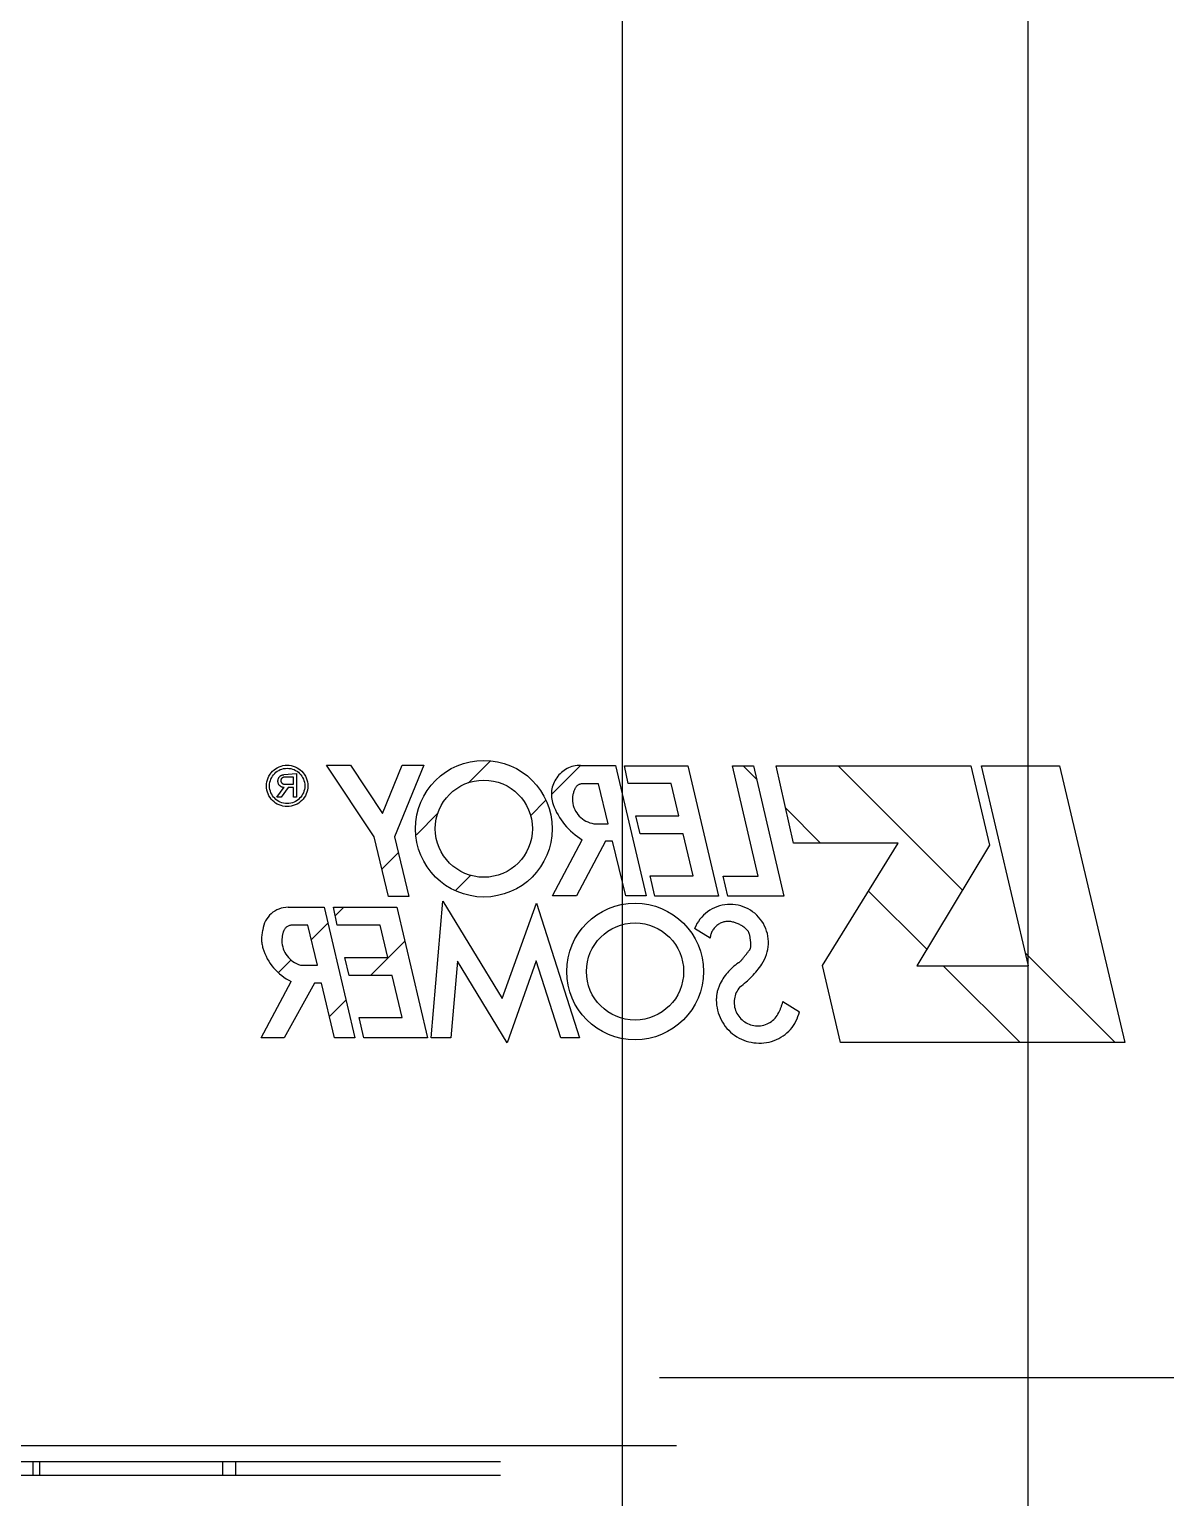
# Model space of a CAD drawing. Header units: millimetres. Extents: x 17886 to 18265, y -8727 to -7321.
# Drawn here: x 17963.268 to 17964.108, y -7873.928 to -7872.842 of the extents above; entities that cross this region are included whole.
import ezdxf

# ---------------------------------------------------------------- set-up
doc = ezdxf.new("R2010")
doc.units = ezdxf.units.MM
doc.linetypes.add('EPL_DASH', pattern=[1, 0.5, -0.5])
doc.layers.add('3551370_DKREDXF_CONTINUOUS_LINE', color=7, linetype='Continuous')

msp = doc.modelspace()

# ---------------------------------------------------------------- linework, layer by layer
at = {"color": 6}
for points in [[(17964.00618, -7860.90246), (17954.00618, -7860.90246), (17954.00618, -7878.90246), (17964.00618, -7878.90246)], [(17963.70618, -7861.20246), (17954.30618, -7861.20246), (17954.30618, -7878.60246), (17963.70618, -7878.60246)]]:
    msp.add_lwpolyline(points, close=True, dxfattribs=at)
at = {"layer": '3551370_DKREDXF_CONTINUOUS_LINE', "color": 7, "linetype": 'EPL_DASH'}
for p, q in [((17963.48747, -7873.38641), (17963.50514, -7873.38641)), ((17963.52259, -7873.43943), (17963.48747, -7873.38641)), ((17963.50514, -7873.38641), (17963.52875, -7873.42208)), ((17963.52875, -7873.42208), (17963.54326, -7873.38639)), ((17963.55943, -7873.38639), (17963.5377, -7873.43922)), ((17963.54326, -7873.38639), (17963.55943, -7873.38639)), ((17963.60828, -7873.38326), (17963.59223, -7873.39931)), ((17963.6537, -7873.40807), (17963.67524, -7873.38653)), ((17963.67516, -7873.38645), (17963.70103, -7873.38645)), ((17963.70103, -7873.38645), (17963.72378, -7873.48303)), ((17963.70758, -7873.3867), (17963.75452, -7873.3867)), ((17963.71038, -7873.3999), (17963.70758, -7873.3867)), ((17963.75452, -7873.3867), (17963.77727, -7873.4833)), ((17963.78759, -7873.3867), (17963.80292, -7873.3867)), ((17963.80657, -7873.46838), (17963.78759, -7873.3867)), ((17963.79533, -7873.3867), (17963.80524, -7873.39661)), ((17963.80292, -7873.3867), (17963.82552, -7873.48326)), ((17963.81976, -7873.38676), (17963.96381, -7873.38676)), ((17963.83267, -7873.44403), (17963.81976, -7873.38676)), ((17963.95754, -7873.47869), (17963.86561, -7873.38676)), ((17963.96381, -7873.38676), (17963.9776, -7873.44537)), ((17963.97166, -7873.38672), (17964.02925, -7873.38672)), ((17964.00638, -7873.53472), (17963.97166, -7873.38672)), ((17964.02925, -7873.38672), (17964.07748, -7873.59146)), ((17963.45571, -7873.39311), (17963.4652, -7873.39259)), ((17963.46287, -7873.39513), (17963.45627, -7873.39513)), ((17963.45627, -7873.40039), (17963.46287, -7873.40039)), ((17963.46287, -7873.40039), (17963.46287, -7873.39513)), ((17963.4652, -7873.39259), (17963.4652, -7873.41011)), ((17963.68841, -7873.40003), (17963.6768, -7873.40003)), ((17963.69549, -7873.4296), (17963.68841, -7873.40003)), ((17963.74217, -7873.3999), (17963.71038, -7873.3999)), ((17963.74794, -7873.42388), (17963.74217, -7873.3999)), ((17963.45072, -7873.40996), (17963.45609, -7873.40257)), ((17963.45388, -7873.40996), (17963.45072, -7873.40996)), ((17963.45901, -7873.40291), (17963.45388, -7873.40996)), ((17963.46287, -7873.40291), (17963.45901, -7873.40291)), ((17963.46287, -7873.41011), (17963.46287, -7873.40291)), ((17963.4652, -7873.41011), (17963.46287, -7873.41011)), ((17963.63808, -7873.42368), (17963.64922, -7873.41255)), ((17963.56971, -7873.42184), (17963.55378, -7873.43776)), ((17963.82685, -7873.41822), (17963.85266, -7873.44403)), ((17963.68502, -7873.4296), (17963.69549, -7873.4296)), ((17963.71616, -7873.42388), (17963.74794, -7873.42388)), ((17963.71924, -7873.43711), (17963.71616, -7873.42388)), ((17963.53308, -7873.4835), (17963.52259, -7873.43943)), ((17963.5377, -7873.43922), (17963.54825, -7873.4835)), ((17963.65438, -7873.48307), (17963.67646, -7873.44147)), ((17963.69366, -7873.44258), (17963.67217, -7873.48307)), ((17963.69879, -7873.44258), (17963.69366, -7873.44258)), ((17963.70861, -7873.48303), (17963.69879, -7873.44258)), ((17963.75105, -7873.43711), (17963.71924, -7873.43711)), ((17963.75851, -7873.46818), (17963.75105, -7873.43711)), ((17963.90991, -7873.44403), (17963.83267, -7873.44403)), ((17963.85395, -7873.53454), (17963.90991, -7873.44403)), ((17963.54051, -7873.45103), (17963.52827, -7873.46328)), ((17963.9776, -7873.44537), (17963.9238, -7873.53472)), ((17963.58257, -7873.4792), (17963.59407, -7873.46769)), ((17963.7266, -7873.46818), (17963.75851, -7873.46818)), ((17963.73003, -7873.4833), (17963.7266, -7873.46818)), ((17963.7807, -7873.46838), (17963.80657, -7873.46838)), ((17963.78395, -7873.48326), (17963.7807, -7873.46838)), ((17963.54825, -7873.4835), (17963.53308, -7873.4835)), ((17963.56463, -7873.58799), (17963.57335, -7873.48692)), ((17963.57335, -7873.48692), (17963.6172, -7873.55896)), ((17963.6172, -7873.55896), (17963.64254, -7873.48839)), ((17963.64254, -7873.48839), (17963.67444, -7873.58796)), ((17963.67217, -7873.48307), (17963.65438, -7873.48307)), ((17963.72378, -7873.48303), (17963.70861, -7873.48303)), ((17963.77727, -7873.4833), (17963.73003, -7873.4833)), ((17963.82552, -7873.48326), (17963.78395, -7873.48326)), ((17963.88804, -7873.47941), (17963.93115, -7873.52252)), ((17963.45894, -7873.49144), (17963.48551, -7873.49144)), ((17963.48551, -7873.49144), (17963.50824, -7873.58799)), ((17963.49241, -7873.49139), (17963.53933, -7873.49139)), ((17963.4952, -7873.50459), (17963.49241, -7873.49139)), ((17963.50016, -7873.49139), (17963.49376, -7873.49779)), ((17963.53933, -7873.49139), (17963.56209, -7873.588)), ((17963.47366, -7873.50459), (17963.46205, -7873.50459)), ((17963.48073, -7873.53416), (17963.47366, -7873.50459)), ((17963.48829, -7873.50326), (17963.47622, -7873.51532)), ((17963.527, -7873.50459), (17963.4952, -7873.50459)), ((17963.53276, -7873.52857), (17963.527, -7873.50459)), ((17963.77101, -7873.51435), (17963.75951, -7873.50716)), ((17963.51994, -7873.54182), (17963.54525, -7873.51652)), ((17963.4612, -7873.53035), (17963.45177, -7873.53978)), ((17963.50097, -7873.52857), (17963.53276, -7873.52857)), ((17963.50405, -7873.54182), (17963.50097, -7873.52857)), ((17963.58419, -7873.53117), (17963.57938, -7873.58799)), ((17963.62087, -7873.59156), (17963.58419, -7873.53117)), ((17963.64234, -7873.5311), (17963.62087, -7873.59156)), ((17963.66071, -7873.58796), (17963.64234, -7873.5311)), ((17964.07031, -7873.59146), (17964.00418, -7873.52533)), ((17963.46806, -7873.53416), (17963.48073, -7873.53416)), ((17963.53588, -7873.54182), (17963.50405, -7873.54182)), ((17963.54332, -7873.57289), (17963.53588, -7873.54182)), ((17963.86735, -7873.59146), (17963.85395, -7873.53454)), ((17963.9238, -7873.53472), (17964.00638, -7873.53472)), ((17963.94335, -7873.53472), (17964.00009, -7873.59146)), ((17963.43913, -7873.58805), (17963.46131, -7873.54633)), ((17963.47843, -7873.54757), (17963.45594, -7873.58805)), ((17963.48357, -7873.54757), (17963.47843, -7873.54757)), ((17963.49336, -7873.58799), (17963.48357, -7873.54757)), ((17963.48954, -7873.57222), (17963.50167, -7873.5601)), ((17963.82481, -7873.56099), (17963.83695, -7873.56865)), ((17963.51141, -7873.57289), (17963.54332, -7873.57289)), ((17963.51486, -7873.588), (17963.51141, -7873.57289)), ((17963.45594, -7873.58805), (17963.43913, -7873.58805)), ((17963.50824, -7873.58799), (17963.49336, -7873.58799)), ((17963.56209, -7873.588), (17963.51486, -7873.588)), ((17963.57938, -7873.58799), (17963.56463, -7873.58799)), ((17963.67444, -7873.58796), (17963.66071, -7873.58796)), ((17964.07748, -7873.59146), (17963.86735, -7873.59146)), ((17963.11588, -7873.90139), (17964.35452, -7873.90139)), ((17963.11588, -7873.91138), (17964.35452, -7873.91138))]:
    msp.add_line(p, q, dxfattribs=at)
at = {"layer": '3551370_DKREDXF_CONTINUOUS_LINE', "color": 6, "linetype": 'EPL_DASH'}
for p, q in [((17964.23362, -7873.8395), (17963.23677, -7873.8395)), ((17963.24611, -7873.88943), (17964.22429, -7873.88943)), ((17963.2702, -7873.90139), (17963.2702, -7873.91138)), ((17963.27528, -7873.90139), (17963.27528, -7873.91138)), ((17963.41037, -7873.90139), (17963.41037, -7873.91138)), ((17963.4202, -7873.90139), (17963.4202, -7873.91138))]:
    msp.add_line(p, q, dxfattribs=at)
at = {"layer": '3551370_DKREDXF_CONTINUOUS_LINE', "color": 7, "linetype": 'EPL_DASH'}
for centre, radius in [((17963.45827, -7873.40164), 0.01529), ((17963.45827, -7873.40164), 0.01302), ((17963.60369, -7873.4333), 0.05055), ((17963.60369, -7873.4333), 0.03592), ((17963.71547, -7873.53894), 0.05055), ((17963.71547, -7873.53894), 0.03592)]:
    msp.add_circle(centre, radius, dxfattribs=at)
for centre, radius, start, end in [((17963.67516, -7873.40798), 0.02153, 90, 199.86988), ((17963.45571, -7873.39812), 0.00447, 90, 274.89153), ((17963.45627, -7873.39776), 0.00263, 90, 270), ((17963.6768, -7873.40625), 0.00621, 90, 152.05134), ((17963.68787, -7873.41212), 0.01874, 152.05134, 182.76329), ((17963.70245, -7873.39812), 0.05055, 199.86988, 239.06275), ((17963.68787, -7873.41099), 0.01883, 186.20912, 261.3091), ((17963.45894, -7873.51027), 0.01883, 90, 173.3317), ((17963.7858, -7873.51761), 0.0283, 325.75185, 158.31412), ((17963.46409, -7873.51466), 0.02475, 164.58321, 196.67554), ((17963.47521, -7873.51605), 0.02082, 160.83583, 180), ((17963.46205, -7873.51148), 0.00688, 90, 160.83583), ((17963.78441, -7873.51534), 0.01343, 75.69006, 175.77911), ((17963.78161, -7873.5263), 0.02475, 50.25681, 75.69006), ((17963.79222, -7873.51354), 0.00815, 11.204, 50.25681), ((17963.47322, -7873.51605), 0.01883, 180, 254.10504), ((17963.79502, -7873.51969), 0.00611, 321.54591, 2.69627), ((17963.75063, -7873.52178), 0.05055, 2.69627, 11.204), ((17963.47875, -7873.51027), 0.04005, 196.67554, 244.18921), ((17963.7858, -7873.52343), 0.01098, 303.56399, 321.25557), ((17962.45294, -7872.45391), 1.7199, 321.25557, 321.54591), ((17963.81338, -7873.56498), 0.03889, 123.56399, 155.92648), ((17963.75185, -7873.4945), 0.06937, 306.35599, 325.75185), ((17963.80223, -7873.56001), 0.02669, 155.92648, 180), ((17963.80611, -7873.56175), 0.01738, 139.0904, 334.1049), ((17963.80741, -7873.56001), 0.03187, 180, 289.90301), ((17963.78161, -7873.54986), 0.04462, 334.1049, 345.54537), ((17963.80827, -7873.56237), 0.02936, 289.90301, 347.63733)]:
    msp.add_arc(centre, radius, start, end, dxfattribs=at)

doc.saveas('drawing.dxf')
